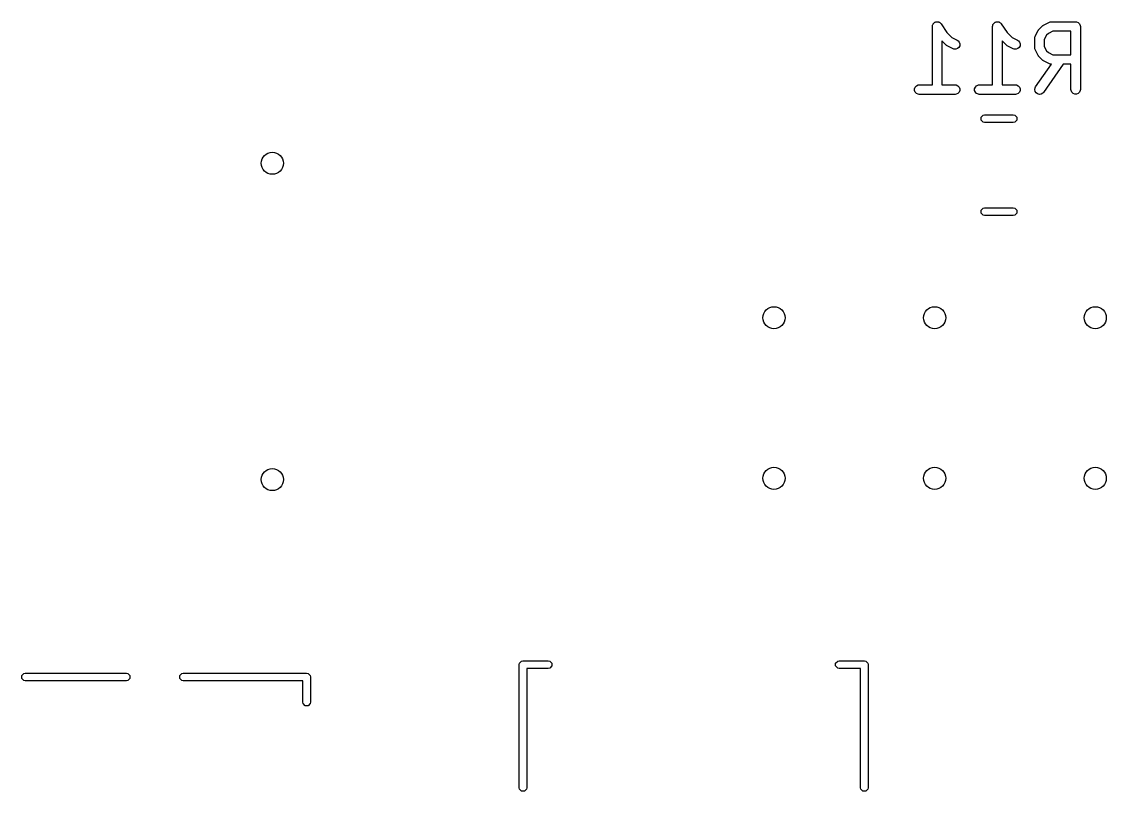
# Model space of a CAD drawing. Extents: x 0.21 to 3.35, y 0.3 to 2.56.
# Drawn here: x 1.092 to 1.767, y 2.085 to 2.564 of the extents above; entities that cross this region are included whole.
import ezdxf

# ---------------------------------------------------------------- set-up
doc = ezdxf.new("R2010")
doc.units = 0
doc.header["$MEASUREMENT"] = 0
doc.layers.add('BLACK', color=7, linetype='CONTINUOUS')

msp = doc.modelspace()

# ---------------------------------------------------------------- linework, layer by layer
at = {"layer": 'BLACK', "linetype": 'CONTINUOUS'}
for p, q in [((1.65861, 2.56142), (1.65861, 2.56143)), ((1.65861, 2.56143), (1.65861, 2.56143)), ((1.65861, 2.56143), (1.65862, 2.56143)), ((1.65861, 2.52501), (1.65861, 2.56142)), ((1.65862, 2.56143), (1.65867, 2.562)), ((1.65867, 2.562), (1.65878, 2.56227)), ((1.65878, 2.56227), (1.65884, 2.56256)), ((1.65884, 2.56256), (1.659, 2.5628)), ((1.659, 2.5628), (1.65911, 2.56306)), ((1.65911, 2.56306), (1.65932, 2.56327)), ((1.65932, 2.56327), (1.65948, 2.56351)), ((1.65948, 2.56351), (1.65972, 2.56368)), ((1.65972, 2.56368), (1.65993, 2.56388)), ((1.65993, 2.56388), (1.6602, 2.56399)), ((1.6602, 2.56399), (1.66044, 2.56415)), ((1.66044, 2.56415), (1.66072, 2.56421)), ((1.66072, 2.56421), (1.66099, 2.56432)), ((1.66099, 2.56432), (1.66128, 2.56432)), ((1.66128, 2.56432), (1.66157, 2.56438)), ((1.66157, 2.56438), (1.66185, 2.56432)), ((1.66185, 2.56432), (1.66214, 2.56432)), ((1.66214, 2.56432), (1.66241, 2.56421)), ((1.66241, 2.56421), (1.6627, 2.56415)), ((1.6627, 2.56415), (1.66294, 2.56399)), ((1.66294, 2.56399), (1.66321, 2.56388)), ((1.66321, 2.56388), (1.66341, 2.56367)), ((1.66341, 2.56367), (1.66366, 2.56351)), ((1.66366, 2.56351), (1.66402, 2.56307)), ((1.66402, 2.56307), (1.66402, 2.56306)), ((1.66402, 2.56306), (1.66402, 2.56306)), ((1.66402, 2.56306), (1.66402, 2.56306)), ((1.66402, 2.56306), (1.66761, 2.55768)), ((1.69611, 2.56143), (1.69617, 2.562)), ((1.69611, 2.56142), (1.69611, 2.56143)), ((1.69611, 2.56143), (1.69611, 2.56143)), ((1.69611, 2.56143), (1.69611, 2.56143)), ((1.69611, 2.52501), (1.69611, 2.56142)), ((1.69617, 2.562), (1.69628, 2.56227)), ((1.69628, 2.56227), (1.69634, 2.56256)), ((1.69634, 2.56256), (1.6965, 2.5628)), ((1.6965, 2.5628), (1.69661, 2.56306)), ((1.69661, 2.56306), (1.69681, 2.56327)), ((1.69681, 2.56327), (1.69698, 2.56351)), ((1.69698, 2.56351), (1.69722, 2.56368)), ((1.69722, 2.56368), (1.69742, 2.56388)), ((1.69742, 2.56388), (1.69769, 2.56399)), ((1.69769, 2.56399), (1.69794, 2.56415)), ((1.69794, 2.56415), (1.69822, 2.56421)), ((1.69822, 2.56421), (1.69849, 2.56432)), ((1.69849, 2.56432), (1.69878, 2.56432)), ((1.69878, 2.56432), (1.69907, 2.56438)), ((1.69907, 2.56438), (1.69935, 2.56432)), ((1.69935, 2.56432), (1.69964, 2.56432)), ((1.69964, 2.56432), (1.69991, 2.56421)), ((1.69991, 2.56421), (1.7002, 2.56415)), ((1.7002, 2.56415), (1.70044, 2.56399)), ((1.70044, 2.56399), (1.7007, 2.56388)), ((1.7007, 2.56388), (1.70091, 2.56367)), ((1.70091, 2.56367), (1.70115, 2.56351)), ((1.70115, 2.56351), (1.70152, 2.56307)), ((1.70152, 2.56307), (1.70152, 2.56306)), ((1.70152, 2.56306), (1.70152, 2.56306)), ((1.70152, 2.56306), (1.70152, 2.56306)), ((1.70152, 2.56306), (1.70511, 2.55768)), ((1.72454, 2.559), (1.7247, 2.55924)), ((1.7247, 2.55924), (1.72473, 2.55932)), ((1.72473, 2.55932), (1.7248, 2.5594)), ((1.7248, 2.5594), (1.72485, 2.55949)), ((1.72485, 2.55949), (1.72491, 2.55954)), ((1.72491, 2.55954), (1.7251, 2.55976)), ((1.7251, 2.55976), (1.72697, 2.56164)), ((1.72697, 2.56164), (1.7272, 2.56182)), ((1.7272, 2.56182), (1.72725, 2.56188)), ((1.72725, 2.56188), (1.72734, 2.56194)), ((1.72734, 2.56194), (1.72742, 2.562)), ((1.72742, 2.562), (1.72749, 2.56203)), ((1.72749, 2.56203), (1.72774, 2.56219)), ((1.72774, 2.56219), (1.73149, 2.56407)), ((1.73149, 2.56407), (1.73203, 2.56427)), ((1.73203, 2.56427), (1.73213, 2.56428)), ((1.73213, 2.56428), (1.73223, 2.56432)), ((1.73223, 2.56432), (1.73281, 2.56438)), ((1.73281, 2.56438), (1.74781, 2.56438)), ((1.74781, 2.56438), (1.74838, 2.56432)), ((1.74838, 2.56432), (1.74945, 2.56388)), ((1.74945, 2.56388), (1.75026, 2.56306)), ((1.75026, 2.56306), (1.7507, 2.562)), ((1.7507, 2.562), (1.75076, 2.56142)), ((1.75076, 2.56142), (1.75076, 2.52205)), ((1.66761, 2.55768), (1.67082, 2.55448)), ((1.67082, 2.55448), (1.67414, 2.55282)), ((1.67414, 2.55282), (1.67463, 2.55251)), ((1.67463, 2.55251), (1.67538, 2.55164)), ((1.70511, 2.55768), (1.70831, 2.55448)), ((1.70831, 2.55448), (1.71163, 2.55282)), ((1.71163, 2.55282), (1.71212, 2.55251)), ((1.71212, 2.55251), (1.71288, 2.55164)), ((1.72236, 2.55393), (1.72241, 2.5545)), ((1.72236, 2.5483), (1.72236, 2.55393)), ((1.72241, 2.5545), (1.72245, 2.5546)), ((1.72245, 2.5546), (1.72246, 2.55471)), ((1.72246, 2.55471), (1.72267, 2.55525)), ((1.72267, 2.55525), (1.72454, 2.559)), ((1.72961, 2.55593), (1.72826, 2.55323)), ((1.72826, 2.55323), (1.72826, 2.549)), ((1.73081, 2.55712), (1.72961, 2.55593)), ((1.73351, 2.55847), (1.73081, 2.55712)), ((1.74485, 2.55847), (1.73351, 2.55847)), ((1.74485, 2.54375), (1.74485, 2.55847)), ((1.66698, 2.54996), (1.66452, 2.55242)), ((1.66452, 2.55242), (1.66452, 2.52501)), ((1.6672, 2.54978), (1.66698, 2.54996)), ((1.66726, 2.54972), (1.6672, 2.54978)), ((1.66734, 2.54966), (1.66726, 2.54972)), ((1.66743, 2.5496), (1.66734, 2.54966)), ((1.6675, 2.54957), (1.66743, 2.5496)), ((1.66775, 2.54941), (1.6675, 2.54957)), ((1.6715, 2.54753), (1.66775, 2.54941)), ((1.67204, 2.54733), (1.6715, 2.54753)), ((1.67319, 2.54725), (1.67204, 2.54733)), ((1.67428, 2.54761), (1.67319, 2.54725)), ((1.67515, 2.54837), (1.67428, 2.54761)), ((1.67566, 2.5494), (1.67515, 2.54837)), ((1.67538, 2.55164), (1.67575, 2.55055)), ((1.67575, 2.55055), (1.67566, 2.5494)), ((1.70447, 2.54996), (1.70202, 2.55242)), ((1.70202, 2.55242), (1.70202, 2.52501)), ((1.7047, 2.54978), (1.70447, 2.54996)), ((1.70475, 2.54972), (1.7047, 2.54978)), ((1.70484, 2.54966), (1.70475, 2.54972)), ((1.70492, 2.5496), (1.70484, 2.54966)), ((1.70499, 2.54957), (1.70492, 2.5496)), ((1.70524, 2.54941), (1.70499, 2.54957)), ((1.70899, 2.54753), (1.70524, 2.54941)), ((1.70953, 2.54733), (1.70899, 2.54753)), ((1.71068, 2.54725), (1.70953, 2.54733)), ((1.71177, 2.54761), (1.71068, 2.54725)), ((1.71264, 2.54837), (1.71177, 2.54761)), ((1.71316, 2.5494), (1.71264, 2.54837)), ((1.71288, 2.55164), (1.71324, 2.55055)), ((1.71324, 2.55055), (1.71316, 2.5494)), ((1.72241, 2.54773), (1.72236, 2.5483)), ((1.72245, 2.54763), (1.72241, 2.54773)), ((1.72246, 2.54752), (1.72245, 2.54763)), ((1.72267, 2.54698), (1.72246, 2.54752)), ((1.72454, 2.54323), (1.72267, 2.54698)), ((1.72826, 2.549), (1.72961, 2.5463)), ((1.72961, 2.5463), (1.73081, 2.5451)), ((1.7247, 2.54298), (1.72454, 2.54323)), ((1.72473, 2.54291), (1.7247, 2.54298)), ((1.7248, 2.54283), (1.72473, 2.54291)), ((1.72485, 2.54274), (1.7248, 2.54283)), ((1.72491, 2.54269), (1.72485, 2.54274)), ((1.7251, 2.54246), (1.72491, 2.54269)), ((1.72697, 2.54059), (1.7251, 2.54246)), ((1.7272, 2.5404), (1.72697, 2.54059)), ((1.72725, 2.54034), (1.7272, 2.5404)), ((1.72734, 2.54029), (1.72725, 2.54034)), ((1.72742, 2.54022), (1.72734, 2.54029)), ((1.72749, 2.54019), (1.72742, 2.54022)), ((1.72774, 2.54004), (1.72749, 2.54019)), ((1.73149, 2.53816), (1.72774, 2.54004)), ((1.73081, 2.5451), (1.73351, 2.54375)), ((1.73351, 2.54375), (1.74485, 2.54375)), ((1.72289, 2.52375), (1.73276, 2.53785)), ((1.73997, 2.53785), (1.72773, 2.52036)), ((1.73203, 2.53795), (1.73149, 2.53816)), ((1.73213, 2.53795), (1.73203, 2.53795)), ((1.73223, 2.53791), (1.73213, 2.53795)), ((1.73276, 2.53785), (1.73223, 2.53791)), ((1.74485, 2.53785), (1.73997, 2.53785)), ((1.74485, 2.52205), (1.74485, 2.53785)), ((1.64742, 2.52263), (1.64786, 2.52369)), ((1.64742, 2.52148), (1.64742, 2.52263)), ((1.64786, 2.52041), (1.64742, 2.52148)), ((1.64786, 2.52369), (1.64868, 2.52451)), ((1.64868, 2.5196), (1.64786, 2.52041)), ((1.64868, 2.52451), (1.64974, 2.52495)), ((1.64974, 2.51916), (1.64868, 2.5196)), ((1.64974, 2.52495), (1.65032, 2.52501)), ((1.65032, 2.5191), (1.64974, 2.51916)), ((1.65032, 2.52501), (1.65861, 2.52501)), ((1.67282, 2.5191), (1.65032, 2.5191)), ((1.66452, 2.52501), (1.67282, 2.52501)), ((1.67282, 2.52501), (1.67339, 2.52495)), ((1.67339, 2.51916), (1.67282, 2.5191)), ((1.67339, 2.52495), (1.67446, 2.52451)), ((1.67446, 2.5196), (1.67339, 2.51916)), ((1.67446, 2.52451), (1.67527, 2.52369)), ((1.67527, 2.52041), (1.67446, 2.5196)), ((1.67527, 2.52369), (1.67571, 2.52263)), ((1.67571, 2.52148), (1.67527, 2.52041)), ((1.67571, 2.52263), (1.67571, 2.52148)), ((1.68492, 2.52263), (1.68536, 2.52369)), ((1.68492, 2.52148), (1.68492, 2.52263)), ((1.68536, 2.52041), (1.68492, 2.52148)), ((1.68536, 2.52369), (1.68617, 2.52451)), ((1.68617, 2.5196), (1.68536, 2.52041)), ((1.68617, 2.52451), (1.68724, 2.52495)), ((1.68724, 2.51916), (1.68617, 2.5196)), ((1.68724, 2.52495), (1.68781, 2.52501)), ((1.68781, 2.5191), (1.68724, 2.51916)), ((1.68781, 2.52501), (1.69611, 2.52501)), ((1.71031, 2.5191), (1.68781, 2.5191)), ((1.70202, 2.52501), (1.71031, 2.52501)), ((1.71031, 2.52501), (1.71089, 2.52495)), ((1.71089, 2.51916), (1.71031, 2.5191)), ((1.71089, 2.52495), (1.71195, 2.52451)), ((1.71195, 2.5196), (1.71089, 2.51916)), ((1.71195, 2.52451), (1.71277, 2.52369)), ((1.71277, 2.52041), (1.71195, 2.5196)), ((1.71277, 2.52369), (1.71321, 2.52263)), ((1.71321, 2.52148), (1.71277, 2.52041)), ((1.71321, 2.52263), (1.71321, 2.52148)), ((1.72236, 2.52212), (1.72261, 2.52324)), ((1.72256, 2.52098), (1.72236, 2.52212)), ((1.72318, 2.52001), (1.72256, 2.52098)), ((1.72261, 2.52324), (1.72289, 2.52375)), ((1.72412, 2.51935), (1.72318, 2.52001)), ((1.72525, 2.5191), (1.72412, 2.51935)), ((1.72638, 2.5193), (1.72525, 2.5191)), ((1.72735, 2.51992), (1.72638, 2.5193)), ((1.72773, 2.52036), (1.72735, 2.51992)), ((1.74491, 2.52148), (1.74485, 2.52205)), ((1.74535, 2.52041), (1.74491, 2.52148)), ((1.74617, 2.5196), (1.74535, 2.52041)), ((1.74723, 2.51916), (1.74617, 2.5196)), ((1.74838, 2.51916), (1.74723, 2.51916)), ((1.74945, 2.5196), (1.74838, 2.51916)), ((1.75026, 2.52041), (1.74945, 2.5196)), ((1.7507, 2.52148), (1.75026, 2.52041)), ((1.75076, 2.52205), (1.7507, 2.52148)), ((1.68888, 2.50484), (1.69016, 2.50612)), ((1.69016, 2.50612), (1.69106, 2.5063)), ((1.69106, 2.5063), (1.70894, 2.5063)), ((1.70894, 2.5063), (1.70984, 2.50612)), ((1.70984, 2.50612), (1.71112, 2.50484)), ((1.68888, 2.50303), (1.68888, 2.50484)), ((1.69016, 2.50175), (1.68888, 2.50303)), ((1.69106, 2.50157), (1.69016, 2.50175)), ((1.70894, 2.50157), (1.69106, 2.50157)), ((1.70984, 2.50175), (1.70894, 2.50157)), ((1.71112, 2.50303), (1.70984, 2.50175)), ((1.71112, 2.50484), (1.71112, 2.50303)), ((1.68888, 2.44697), (1.69016, 2.44825)), ((1.68888, 2.44516), (1.68888, 2.44697)), ((1.69016, 2.44388), (1.68888, 2.44516)), ((1.69016, 2.44825), (1.69106, 2.44843)), ((1.69106, 2.44843), (1.70894, 2.44843)), ((1.70894, 2.44843), (1.70984, 2.44825)), ((1.70984, 2.44825), (1.71112, 2.44697)), ((1.71112, 2.44516), (1.70984, 2.44388)), ((1.71112, 2.44697), (1.71112, 2.44516)), ((1.69106, 2.4437), (1.69016, 2.44388)), ((1.70894, 2.4437), (1.69106, 2.4437)), ((1.70984, 2.44388), (1.70894, 2.4437)), ((1.40134, 2.16402), (1.40152, 2.16492)), ((1.40134, 2.08724), (1.40134, 2.16402)), ((1.40152, 2.16492), (1.4028, 2.1662)), ((1.4028, 2.1662), (1.4037, 2.16638)), ((1.4037, 2.16638), (1.41945, 2.16638)), ((1.41945, 2.16165), (1.40606, 2.16165)), ((1.40606, 2.16165), (1.40606, 2.08724)), ((1.41945, 2.16638), (1.42035, 2.1662)), ((1.42035, 2.16183), (1.41945, 2.16165)), ((1.42035, 2.1662), (1.42163, 2.16492)), ((1.42163, 2.16311), (1.42035, 2.16183)), ((1.42163, 2.16492), (1.42163, 2.16311)), ((1.59837, 2.16492), (1.59965, 2.1662)), ((1.59837, 2.16311), (1.59837, 2.16492)), ((1.59965, 2.16183), (1.59837, 2.16311)), ((1.59965, 2.1662), (1.60055, 2.16638)), ((1.60055, 2.16165), (1.59965, 2.16183)), ((1.60055, 2.16638), (1.6163, 2.16638)), ((1.61394, 2.16165), (1.60055, 2.16165)), ((1.61394, 2.08724), (1.61394, 2.16165)), ((1.6163, 2.16638), (1.6172, 2.1662)), ((1.6172, 2.1662), (1.61848, 2.16492)), ((1.61848, 2.16492), (1.61866, 2.16402)), ((1.61866, 2.16402), (1.61866, 2.08724)), ((1.09164, 2.1572), (1.09291, 2.15848)), ((1.09164, 2.1554), (1.09164, 2.1572)), ((1.09291, 2.15412), (1.09164, 2.1554)), ((1.09291, 2.15848), (1.09382, 2.15866)), ((1.09382, 2.15394), (1.09291, 2.15412)), ((1.09382, 2.15866), (1.15681, 2.15866)), ((1.15681, 2.15866), (1.15772, 2.15848)), ((1.15772, 2.15412), (1.15681, 2.15394)), ((1.15772, 2.15848), (1.15899, 2.1572)), ((1.15899, 2.1554), (1.15772, 2.15412)), ((1.15899, 2.1572), (1.15899, 2.1554)), ((1.19006, 2.1572), (1.19134, 2.15848)), ((1.19006, 2.1554), (1.19006, 2.1572)), ((1.19134, 2.15412), (1.19006, 2.1554)), ((1.19134, 2.15848), (1.19224, 2.15866)), ((1.19224, 2.15394), (1.19134, 2.15412)), ((1.19224, 2.15866), (1.26902, 2.15866)), ((1.26902, 2.15866), (1.26992, 2.15848)), ((1.26992, 2.15848), (1.2712, 2.1572)), ((1.2712, 2.1572), (1.27138, 2.1563)), ((1.27138, 2.1563), (1.27138, 2.14055)), ((1.15681, 2.15394), (1.09382, 2.15394)), ((1.26665, 2.15394), (1.19224, 2.15394)), ((1.26665, 2.14055), (1.26665, 2.15394)), ((1.26683, 2.13965), (1.26665, 2.14055)), ((1.26811, 2.13837), (1.26683, 2.13965)), ((1.26992, 2.13837), (1.26811, 2.13837)), ((1.2712, 2.13965), (1.26992, 2.13837)), ((1.27138, 2.14055), (1.2712, 2.13965)), ((1.40152, 2.08634), (1.40134, 2.08724)), ((1.40606, 2.08724), (1.40588, 2.08634)), ((1.61412, 2.08634), (1.61394, 2.08724)), ((1.61866, 2.08724), (1.61848, 2.08634)), ((1.4028, 2.08506), (1.40152, 2.08634)), ((1.4046, 2.08506), (1.4028, 2.08506)), ((1.40588, 2.08634), (1.4046, 2.08506)), ((1.6154, 2.08506), (1.61412, 2.08634)), ((1.6172, 2.08506), (1.6154, 2.08506)), ((1.61848, 2.08634), (1.6172, 2.08506))]:
    msp.add_line(p, q, dxfattribs=at)
at = {"layer": 'BLACK'}
for centre in [(1.24766, 2.47622), (1.56, 2.38), (1.66, 2.38), (1.76, 2.38), (1.24766, 2.27922), (1.56, 2.28), (1.66, 2.28), (1.76, 2.28)]:
    msp.add_circle(centre, 0.00689, dxfattribs=at)

doc.saveas('drawing.dxf')
